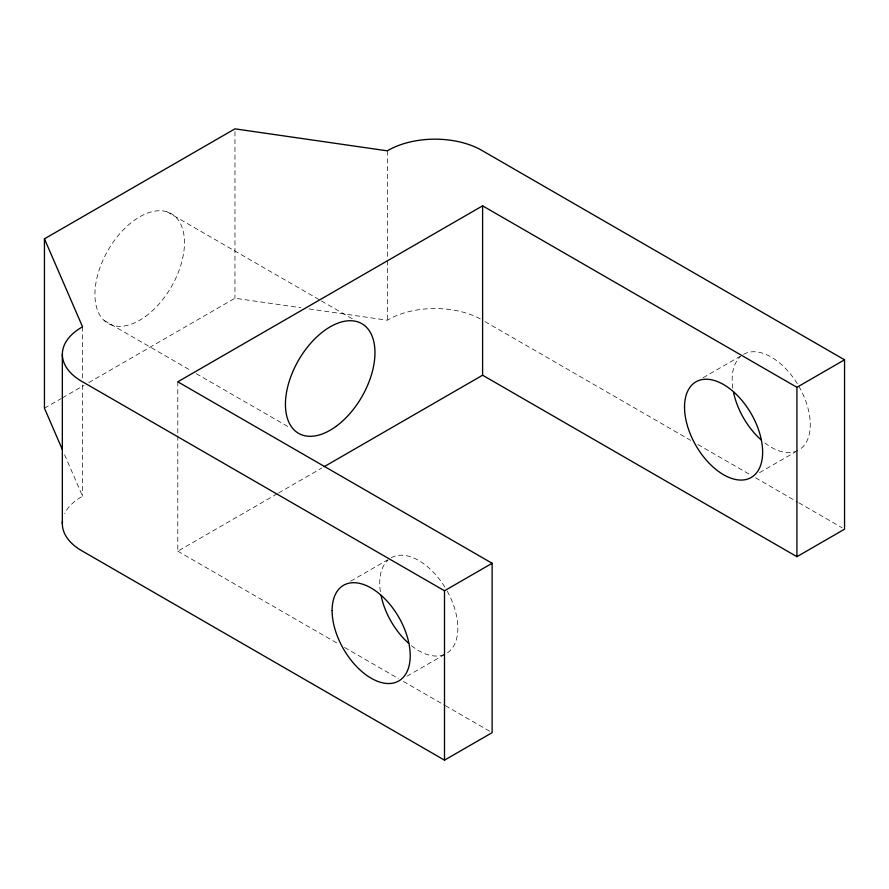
<?xml version="1.0" encoding="UTF-8"?>
<svg xmlns="http://www.w3.org/2000/svg" width="889" height="889" viewBox="0 0 889 889"><rect width="100%" height="100%" fill="white"/><g stroke="black" fill="none" stroke-linecap="round" stroke-linejoin="round"><path stroke-width="0.67" stroke-dasharray="4.45 3.33" d="M44.45 408.207L61.219 398.528M62.419 397.828L83.988 385.382M88.778 382.614L234.952 298.226L300.849 307.738M177.8 435.954L177.8 551.191L277.401 493.684M278.601 492.995L321.796 468.047M350.688 581.173L387.593 559.859M703.11 377.703L740.026 356.389M407.106 676.14L446.4 653.459A55.229 31.882 60 0 0 446.4 589.685M759.528 472.67L795.255 452.045M309.094 308.928L387.348 320.218A66.231 38.238 0 0 1 482.605 320.218M485.005 321.607L690.631 440.322M697.843 444.489L750.761 475.037M755.561 477.815L797.655 502.118M798.855 502.807L842.15 527.799M167.01 211.793L320.373 300.338M321.429 300.982L352.722 319.018M104.135 320.462L191.602 370.957M196.258 373.669L288.647 426.987M177.8 551.191L338.565 644.003M344.565 647.459L398.55 678.629M403.35 681.407L444.133 704.955M445.333 705.644L489.728 731.269M64.586 454.712L82.555 496.195A66.231 38.238 0 0 0 64.697 513.586M387.348 150.841L387.348 259.132M387.348 260.521L387.348 320.218M234.952 131.616L234.952 298.226M177.8 381.803L177.8 434.565M82.555 326.819L82.555 379.57M82.555 385.126L82.555 496.195M444.267 654.515A55.229 31.882 60 0 1 409.662 644.203M380.381 591.685A55.229 31.882 60 0 1 388.249 559.881M391.171 557.792A55.229 31.882 60 0 1 445.056 587.44M797.777 450.545A55.229 31.882 60 0 1 763.073 441.566M732.814 388.215A55.229 31.882 60 0 1 740.681 356.411M743.593 354.322A55.229 31.882 60 0 1 797.489 383.97M798.822 386.215A55.229 31.882 60 0 1 798.822 449.99M145.474 316.462A63.308 36.549 -60 0 0 175.266 216.594A63.308 36.549 -60 0 0 98.368 272.523A63.308 36.549 -60 0 0 145.474 316.462"/><path stroke-width="1.33" d="M62.408 449.69L44.45 408.207L44.45 238.83L234.952 128.849L387.348 150.841A66.231 38.238 0 0 1 482.605 150.841L844.55 359.812L844.55 529.188L796.922 556.681L482.605 375.214L324.196 466.658M844.55 359.812L796.922 387.304L482.605 205.837L177.8 381.803L492.128 563.282L492.128 732.658L444.5 760.151L82.555 551.191A66.231 38.238 0 0 1 62.497 521.132M44.45 238.83L82.555 326.819A66.231 38.238 0 0 0 82.555 381.803L444.5 590.774L492.128 563.282M796.922 387.304L796.922 556.681M482.605 205.837L482.605 375.214M444.5 590.774L444.5 760.151M62.341 354.311L62.341 523.688M408.673 643.347A55.229 31.882 60 0 1 381.059 595.519M761.095 439.877A55.229 31.882 60 0 1 733.481 392.049M335.964 426.442A63.308 36.549 -60 0 0 365.757 326.574A63.308 36.549 -60 0 0 288.869 382.514A63.308 36.549 -60 0 0 335.964 426.442M332.108 610.576A55.229 31.882 60 0 0 390.682 683.452A55.229 31.882 60 0 0 390.682 605.342A55.229 31.882 60 0 0 332.108 610.576M684.53 407.106A55.229 31.882 60 0 0 743.104 479.982A55.229 31.882 60 0 0 743.104 401.872A55.229 31.882 60 0 0 684.53 407.106"/></g></svg>
